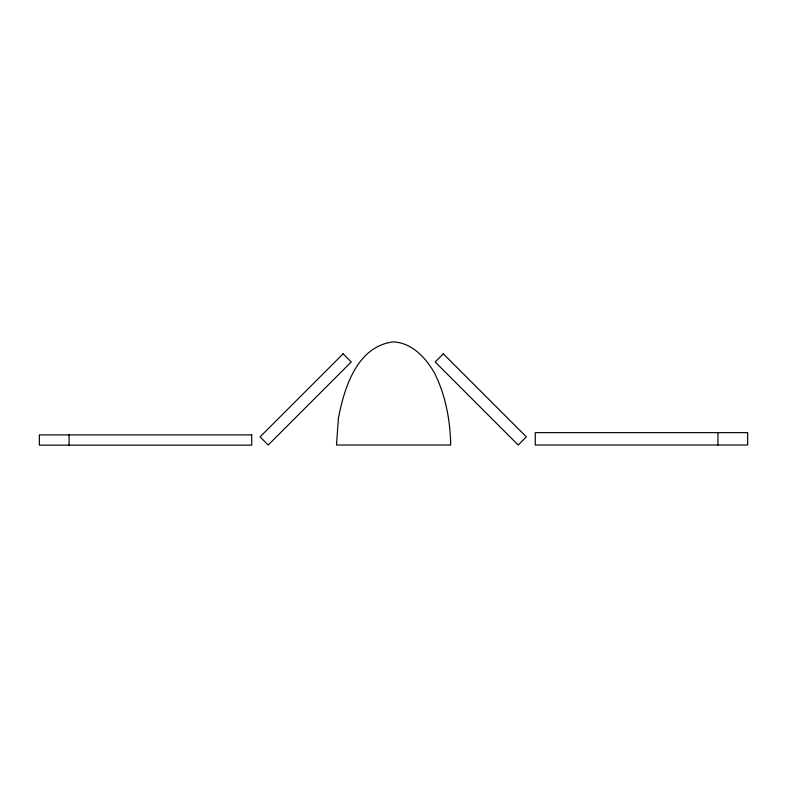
<?xml version="1.0" encoding="UTF-8"?>
<svg xmlns="http://www.w3.org/2000/svg" width="787" height="787" viewBox="0 0 787 787"><rect width="100%" height="100%" fill="white"/><g stroke="black" fill="none" stroke-linecap="round" stroke-linejoin="round"><path stroke-width="1.18" d="M717.941 432.634L717.941 445.019M69.059 434.896L69.059 445.147M338.42 418.32L336.472 445.019L450.715 445.019C450.164 419.835 445.56 394.621 433.981 372.074C425.098 357.16 411.965 343.043 393.589 341.853C357.239 346.005 344.165 387.676 338.42 418.32M343.102 353.816L260.054 436.864L268.21 445.019L351.258 361.961L343.102 353.816M443.317 353.816L435.162 361.961L518.21 445.019L526.365 436.864L443.317 353.816M747.65 432.634L535.268 432.634L535.268 445.019L747.65 445.019L747.65 432.634M251.732 434.896L39.35 434.896L39.35 445.147L251.732 445.147L251.732 434.896"/></g></svg>
